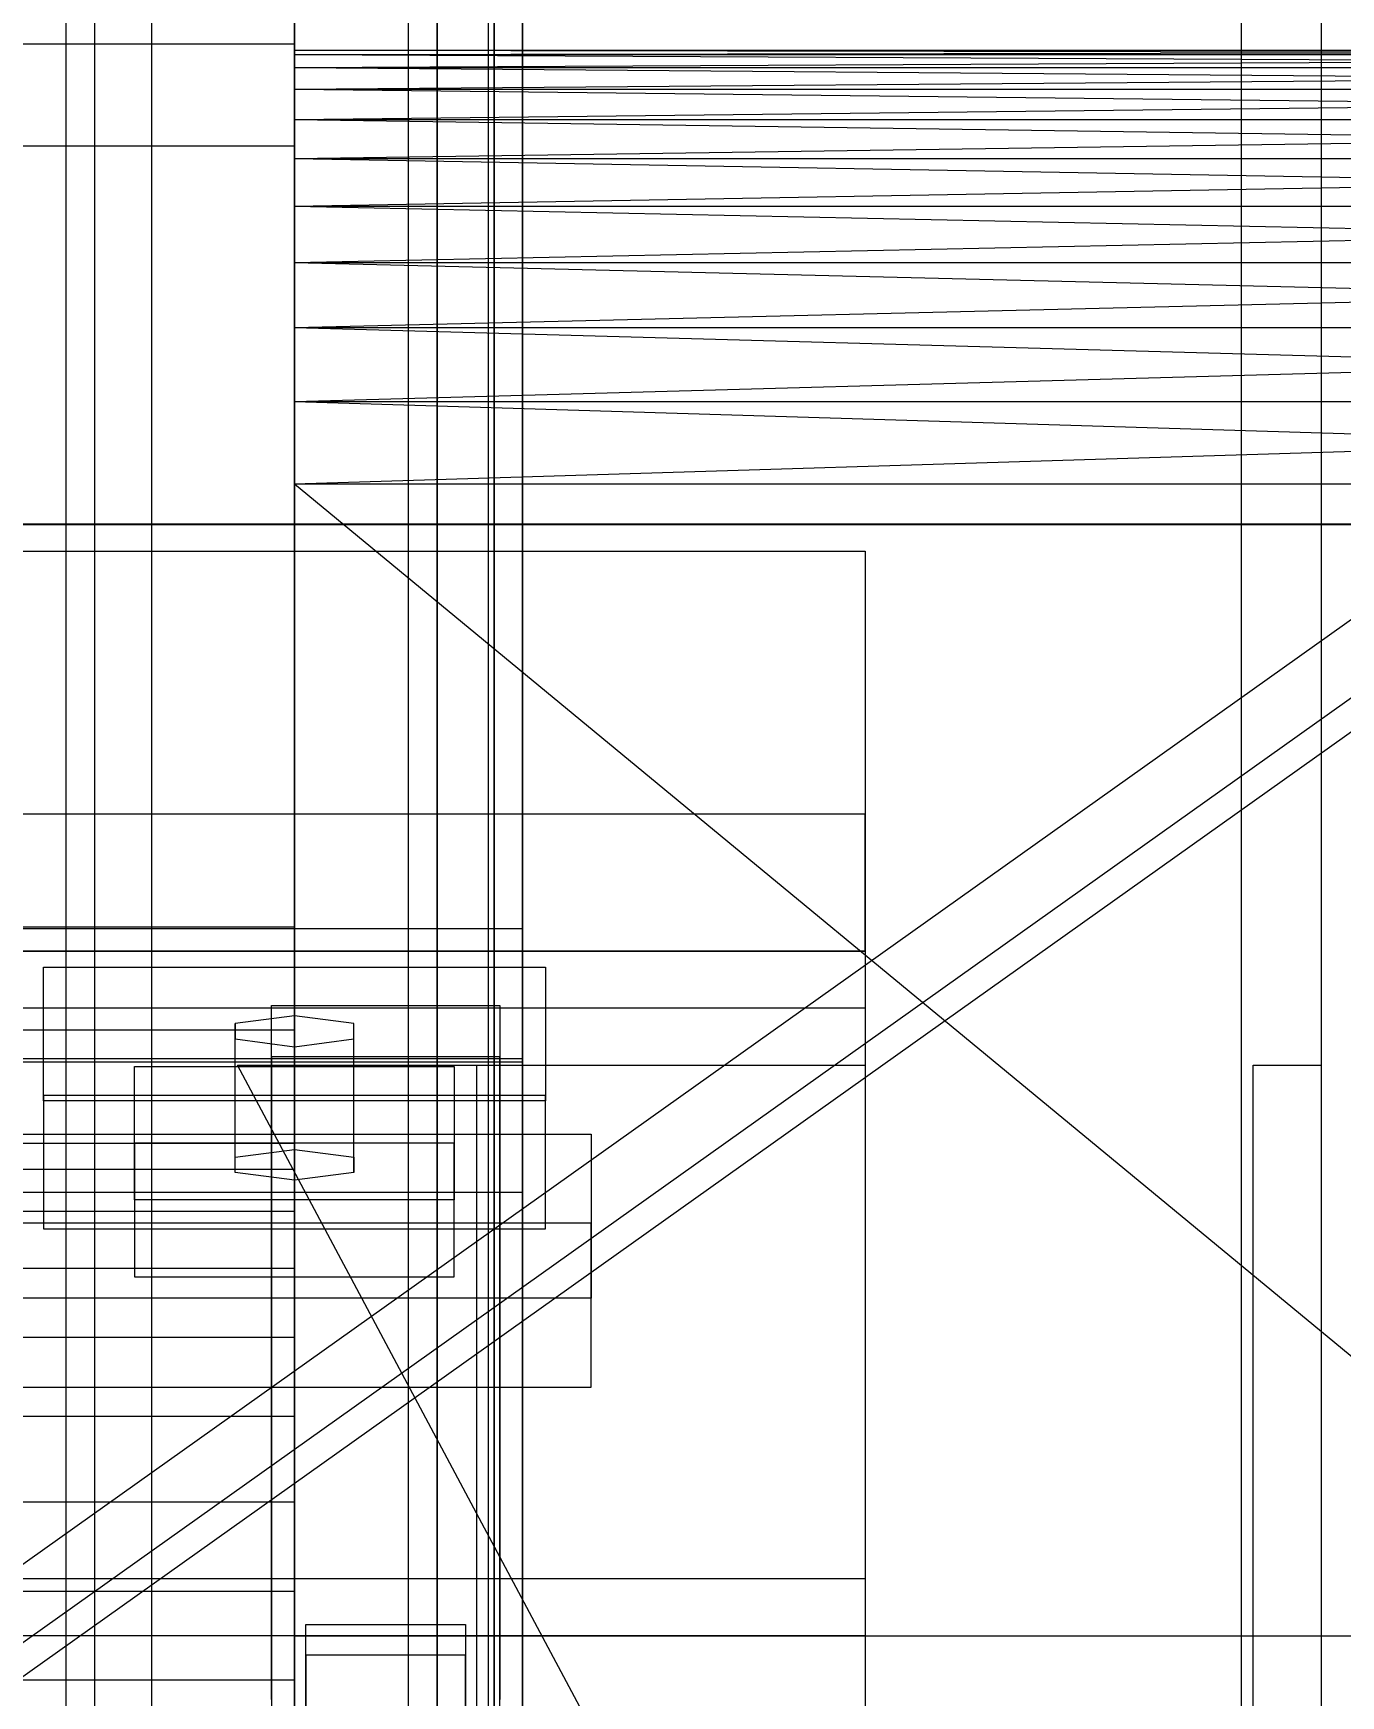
# Model space of a CAD drawing. Header units: millimetres. Extents: x -1970 to 59977, y -65068 to 6837.
# Drawn here: x 1457.1 to 1571.7, y -33802.7 to -33657 of the extents above; entities that cross this region are included whole.
import ezdxf

# ---------------------------------------------------------------- set-up
doc = ezdxf.new("R2010")
doc.units = ezdxf.units.MM
for name, color, linetype, lineweight in [('COTAS_O', 1, 'Continuous', 0), ('frontal_C03', 7, 'Continuous', 0), ('frontal_secador', 7, 'Continuous', 0), ('frontal_tolva', 7, 'Continuous', 0)]:
    doc.layers.add(name, color=color, linetype=linetype, lineweight=lineweight)
doc.dimstyles.new('R19_100', dxfattribs={"dimtxt": 250, "dimasz": 150, "dimexe": 150, "dimexo": 80, "dimgap": 100, "dimtad": 1, "dimtih": 1, "dimtoh": 1, "dimdsep": 46, "dimcen": 0.09, "dimadec": 0, "dimazin": 0, "dimtfac": 1, "dimtdec": 4, "dimtofl": 0, "dimtmove": 0, "dimatfit": 3, "dimfxl": 1, "dimtolj": 1, "dimtzin": 0, "dimarcsym": 0})

# ---------------------------------------------------------------- blocks, each defined once
blk = doc.blocks.new('*D39')
at = {"layer": 'COTAS_O', "color": 0, "lineweight": -2, "transparency": 16777216}
for p, q in [((-1725, -34320), (-1725, -33550)), ((1725, -34320), (1725, -33550)), ((-1575, -33700), (1575, -33700))]:
    blk.add_line(p, q, dxfattribs=at)
at = {"layer": 'COTAS_O', "color": 0, "transparency": 16777216}
for points in [[(-1575, -33675), (-1575, -33725), (-1725, -33700)], [(1575, -33675), (1575, -33725), (1725, -33700)]]:
    blk.add_solid(points, dxfattribs=at)
at = {"layer": 'Defpoints', "color": 0, "transparency": 16777216}
for p in [(1725, -33700), (-1725, -34400), (1725, -34400)]:
    blk.add_point(p, dxfattribs=at)

msp = doc.modelspace()

# ---------------------------------------------------------------- linework, layer by layer
at = {"layer": 'frontal_C03'}
for p, q in [((1500, -32314.944), (1500, -34875.113)), ((1500, -34879.011), (1500, -32318.841)), ((1490, -35975), (1490, -32996.942)), ((1497, -35975), (1497, -32996.942)), ((1563, -35975), (1563, -32996.942)), ((1570, -35975), (1570, -32996.942)), ((1490, -35975), (1490, -33266.434)), ((1497, -35975), (1497, -33266.434)), ((1563, -35975), (1563, -33266.434)), ((1570, -35975), (1570, -33266.434)), ((1467.5, -33879.447), (1467.5, -33284.487)), ((1492.5, -33284.487), (1492.5, -33879.447)), ((1467.5, -33905.804), (1467.5, -33310.844)), ((1492.5, -33905.804), (1492.5, -33310.844)), ((1480, -33388.418), (1480, -33735.325)), ((1480, -33744.308), (1480, -33397.401)), ((1460, -33817.159), (1460, -33547.668)), ((1500, -33547.668), (1500, -33817.159)), ((1462.5, -33889.257), (1462.5, -33563.788)), ((1497.5, -33563.788), (1497.5, -33889.257)), ((1462.5, -33895.994), (1462.5, -33570.525)), ((1497.5, -33895.994), (1497.5, -33570.525)), ((1460, -33856.137), (1460, -33586.646)), ((1500, -33856.137), (1500, -33586.646)), ((1460, -33868.264), (1460, -33598.772)), ((1500, -33598.772), (1500, -33868.264)), ((1460, -33916.987), (1460, -33647.495)), ((1500, -33916.987), (1500, -33647.495)), ((1440, -33657.91), (1480, -33657.91)), ((1480, -33657.91), (1480, -33666.893)), ((1480, -33657.91), (1480, -34004.816)), ((1480, -33666.893), (1440, -33666.893)), ((1480, -34013.799), (1480, -33666.893)), ((1430, -33702.37), (1530, -33702.37)), ((1530, -33702.37), (1530, -33725.417)), ((1530, -33702.37), (1530, -33737.417)), ((1530, -33725.417), (1430, -33725.417)), ((1530, -33737.417), (1530, -33725.417)), ((-1500, -33735.441), (1500, -33735.441)), ((1480, -33735.325), (1440, -33735.325)), ((1480, -33744.308), (1480, -33735.325)), ((1500, -33735.441), (1500, -33746.85)), ((1500, -33735.441), (1500, -33747.135)), ((1530, -33737.417), (-1530, -33737.417)), ((1430, -33737.417), (1530, -33737.417)), ((1530, -33737.417), (1530, -33742.417)), ((1458, -33750.057), (1458, -33738.829)), ((1458, -33738.829), (1502, -33738.829)), ((1458, -33750.522), (1458, -33738.829)), ((1502, -33738.829), (1502, -33750.057)), ((1502, -33738.829), (1502, -33750.522)), ((1530, -33742.417), (-1530, -33742.417)), ((1478, -33746.689), (1478, -33742.197)), ((1478, -33742.197), (1498, -33742.197)), ((1478, -33803.003), (1478, -33742.197)), ((1498, -33742.197), (1498, -33746.689)), ((1498, -33742.197), (1498, -33803.003)), ((1530, -33742.417), (1530, -33792.417)), ((1480, -33743.096), (1474.804, -33743.769)), ((1474.804, -33743.769), (1474.804, -33745.117)), ((1474.804, -33755.463), (1474.804, -33743.769)), ((1485.196, -33743.769), (1480, -33743.096)), ((1480, -33754.789), (1480, -33743.096)), ((1485.196, -33745.117), (1485.196, -33743.769)), ((1485.196, -33755.463), (1485.196, -33743.769)), ((1440, -33744.308), (1480, -33744.308)), ((1474.804, -33745.117), (1480, -33745.791)), ((1474.804, -33756.81), (1474.804, -33745.117)), ((1480, -33745.791), (1485.196, -33745.117)), ((1485.196, -33756.81), (1485.196, -33745.117)), ((1500, -33746.85), (-1500, -33746.85)), ((1498, -33746.689), (1478, -33746.689)), ((1478, -33746.689), (1478, -33807.495)), ((1480, -33745.791), (1480, -33757.484)), ((1498, -33807.495), (1498, -33746.689)), ((1500, -33758.543), (1500, -33746.85)), ((1500, -33747.135), (-1500, -33747.135)), ((1466, -33754.258), (1466, -33747.521)), ((1466, -33747.521), (1494, -33747.521)), ((1466, -33759.215), (1466, -33747.521)), ((1530, -33850.417), (1475, -33747.417)), ((1475, -33747.417), (1530, -33747.417)), ((1490, -33850.417), (1490, -33747.417)), ((1490, -33747.417), (1496, -33747.417)), ((1494, -33747.521), (1494, -33754.258)), ((1494, -33747.521), (1494, -33759.215)), ((1496, -33850.417), (1496, -33747.417)), ((1500, -33758.543), (1500, -33747.135)), ((1530, -33747.417), (1530, -33850.417)), ((1564, -33850.417), (1564, -33747.417)), ((1564, -33747.417), (1570, -33747.417)), ((1570, -33850.417), (1570, -33747.417)), ((1502, -33750.057), (1458, -33750.057)), ((1458, -33750.057), (1458, -33761.751)), ((1502, -33750.522), (1458, -33750.522)), ((1458, -33750.522), (1458, -33761.751)), ((1502, -33761.751), (1502, -33750.057)), ((1502, -33761.751), (1502, -33750.522)), ((1454, -33753.448), (1506, -33753.448)), ((1494, -33754.258), (1466, -33754.258)), ((1466, -33754.258), (1466, -33765.952)), ((1494, -33765.952), (1494, -33754.258)), ((1506, -33753.448), (1506, -33767.821)), ((1506, -33753.448), (1506, -33761.244)), ((1474.804, -33755.463), (1480, -33754.789)), ((1474.804, -33756.81), (1474.804, -33755.463)), ((1480, -33754.789), (1485.196, -33755.463)), ((1485.196, -33755.463), (1485.196, -33756.81)), ((1480, -33757.484), (1474.804, -33756.81)), ((1485.196, -33756.81), (1480, -33757.484)), ((-1500, -33758.543), (1500, -33758.543)), ((1494, -33759.215), (1466, -33759.215)), ((1466, -33759.215), (1466, -33765.952)), ((1494, -33765.952), (1494, -33759.215)), ((1506, -33761.244), (1454, -33761.244)), ((1506, -33775.616), (1506, -33761.244)), ((1458, -33761.751), (1502, -33761.751)), ((1466, -33765.952), (1494, -33765.952)), ((1506, -33767.821), (1454, -33767.821)), ((1506, -33775.616), (1506, -33767.821)), ((1454, -33775.616), (1506, -33775.616)), ((1530, -33792.417), (-1530, -33792.417)), ((1530, -33792.417), (1530, -33797.417)), ((1481, -33799.106), (1481, -33796.411)), ((1481, -33796.411), (1495, -33796.411)), ((1481, -33837.338), (1481, -33796.411)), ((1495, -33796.411), (1495, -33799.106)), ((1495, -33796.411), (1495, -33837.338)), ((1530, -33797.417), (-1530, -33797.417)), ((1480, -33797.417), (1580, -33797.417)), ((1480, -33805.417), (1480, -33797.417)), ((1495, -33799.106), (1481, -33799.106)), ((1481, -33799.106), (1481, -33840.033)), ((1495, -33840.033), (1495, -33799.106))]:
    msp.add_line(p, q, dxfattribs=at)
at = {"layer": 'frontal_secador'}
for p, q in [((1480, -33658.5), (1480, -33660.02)), ((1480, -33658.88), (1480, -33658.5)), ((1480, -33658.5), (1480, -33664.58)), ((1480, -33661.92), (1480, -33658.5)), ((1480, -33658.5), (1480, -33682.82)), ((1480, -33677.12), (1480, -33658.5)), ((1480, -33658.5), (1480, -33919)), ((1480, -33914.82), (1480, -33658.5)), ((1715, -33658.88), (1480, -33658.5)), ((1715, -33658.5), (1480, -33658.5)), ((1715, -33658.5), (1480, -33658.88)), ((1480, -33660.02), (1480, -33658.88)), ((1480, -33661.92), (1480, -33658.88)), ((1715, -33660.02), (1480, -33658.88)), ((1715, -33658.88), (1480, -33658.88)), ((1715, -33658.88), (1480, -33660.02)), ((1480, -33660.02), (1480, -33664.58)), ((1480, -33661.92), (1480, -33660.02)), ((1715, -33661.92), (1480, -33660.02)), ((1715, -33660.02), (1480, -33660.02)), ((1715, -33660.02), (1480, -33661.92)), ((1480, -33664.58), (1480, -33661.92)), ((1480, -33668), (1480, -33661.92)), ((1480, -33677.12), (1480, -33661.92)), ((1715, -33664.58), (1480, -33661.92)), ((1715, -33661.92), (1480, -33661.92)), ((1715, -33661.92), (1480, -33664.58)), ((1480, -33664.58), (1480, -33672.18)), ((1480, -33668), (1480, -33664.58)), ((1480, -33664.58), (1480, -33682.82)), ((1715, -33668), (1480, -33664.58)), ((1715, -33664.58), (1480, -33664.58)), ((1715, -33664.58), (1480, -33668)), ((1480, -33672.18), (1480, -33668)), ((1480, -33677.12), (1480, -33668)), ((1715, -33672.18), (1480, -33668)), ((1715, -33668), (1480, -33668)), ((1715, -33668), (1480, -33672.18)), ((1480, -33672.18), (1480, -33682.82)), ((1480, -33677.12), (1480, -33672.18)), ((1715, -33677.12), (1480, -33672.18)), ((1715, -33672.18), (1480, -33672.18)), ((1715, -33672.18), (1480, -33677.12)), ((1480, -33682.82), (1480, -33677.12)), ((1480, -33689.28), (1480, -33677.12)), ((1480, -33890.5), (1480, -33677.12)), ((1480, -33914.82), (1480, -33677.12)), ((1715, -33682.82), (1480, -33677.12)), ((1715, -33677.12), (1480, -33677.12)), ((1715, -33677.12), (1480, -33682.82)), ((1480, -33682.82), (1480, -33696.5)), ((1480, -33689.28), (1480, -33682.82)), ((1480, -33682.82), (1480, -33897.72)), ((1480, -33682.82), (1480, -33919)), ((1715, -33689.28), (1480, -33682.82)), ((1715, -33682.82), (1480, -33682.82)), ((1715, -33682.82), (1480, -33689.28)), ((1480, -33696.5), (1480, -33689.28)), ((1480, -33890.5), (1480, -33689.28)), ((1715, -33696.5), (1480, -33689.28)), ((1715, -33689.28), (1480, -33689.28)), ((1715, -33689.28), (1480, -33696.5)), ((1480, -33696.5), (1480, -33897.72)), ((1480, -33890.5), (1480, -33696.5)), ((1715, -33890.5), (1480, -33696.5)), ((1715, -33696.5), (1480, -33696.5)), ((1480, -33753.5), (1325, -33753.5)), ((1480, -33754.269), (1325, -33754.269)), ((1480, -33754.269), (1480, -33753.5)), ((1480, -33756.545), (1480, -33754.269)), ((1480, -33756.545), (1325, -33756.545)), ((1480, -33760.241), (1480, -33756.545)), ((1480, -33760.241), (1325, -33760.241)), ((1480, -33765.216), (1480, -33760.241)), ((1480, -33765.216), (1325, -33765.216)), ((1480, -33771.277), (1480, -33765.216)), ((1480, -33771.277), (1325, -33771.277)), ((1480, -33778.193), (1480, -33771.277)), ((1480, -33778.193), (1325, -33778.193)), ((1480, -33785.696), (1480, -33778.193)), ((1480, -33785.696), (1325, -33785.696)), ((1480, -33793.5), (1480, -33785.696)), ((1325, -33793.5), (1480, -33793.5)), ((1480, -33801.304), (1480, -33793.5)), ((1480, -33801.304), (1325, -33801.304)), ((1480, -33801.304), (1480, -33808.807))]:
    msp.add_line(p, q, dxfattribs=at)
at = {"layer": 'frontal_tolva'}
for p, q in [((1725, -33600), (600, -34400)), ((600, -34406.849), (1725, -33606.849)), ((604.636, -34406.52), (1729.636, -33606.52))]:
    msp.add_line(p, q, dxfattribs=at)

# ---------------------------------------------------------------- dimensions: what is measured, and where the dimension line sits
at = {"layer": 'COTAS_O'}
dim = msp.add_aligned_dim(p1=(-1725, -34400), p2=(1725, -34400), distance=700, text='<> O', dimstyle='R19_100', dxfattribs=at)
dim.commit()
dim.dimension.update_dxf_attribs({"geometry": '*D39', "text_midpoint": (0, -33700)})

doc.saveas('drawing.dxf')
